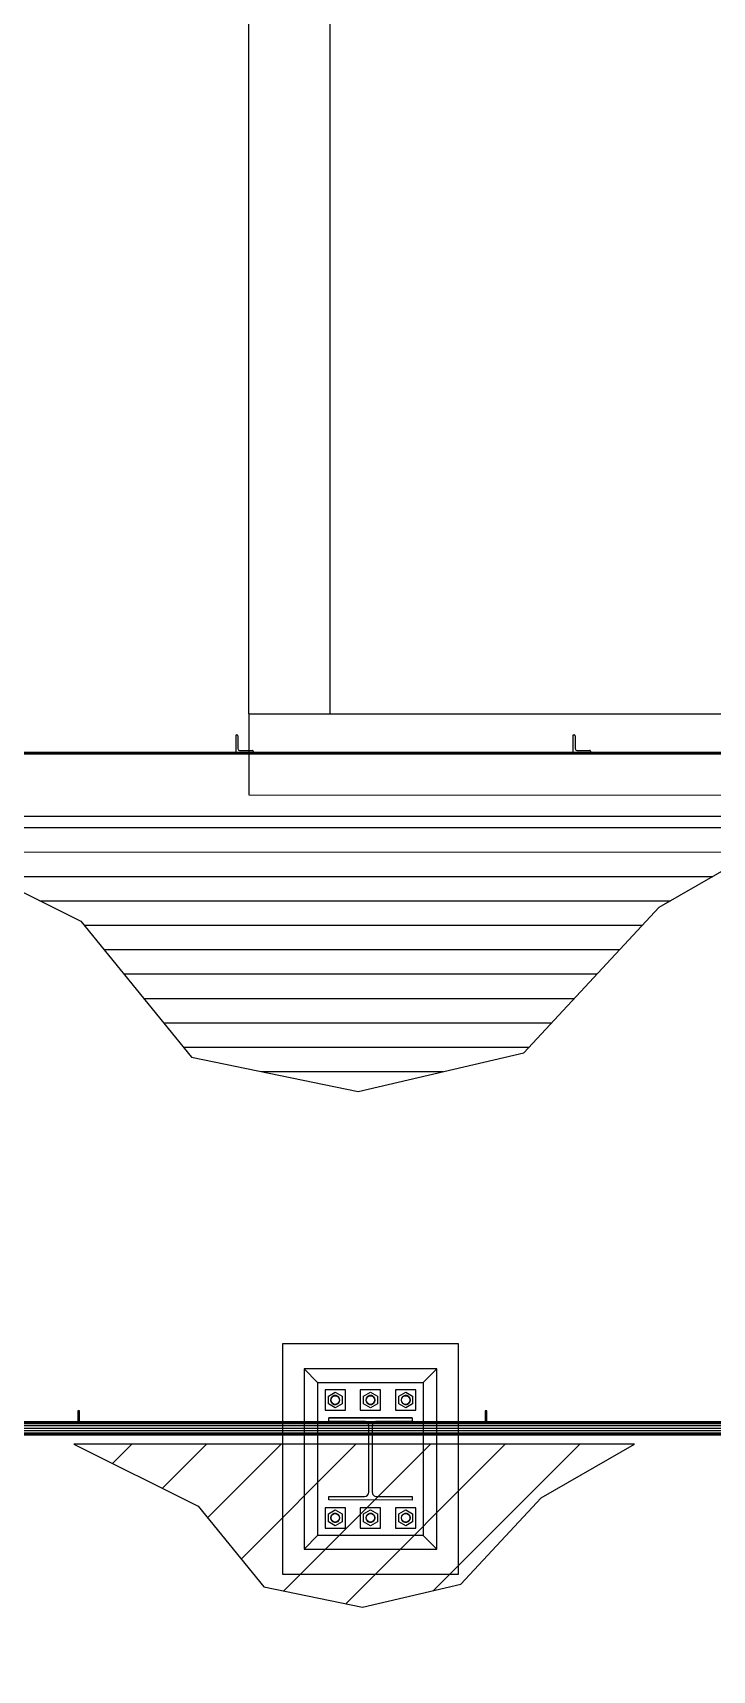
# Model space of a CAD drawing. Header units: metres. Extents: x 0 to 63075, y 0 to 44550.
# Drawn here: x 58935 to 59312, y 40929 to 41837 of the extents above; entities that cross this region are included whole.
import ezdxf

# ---------------------------------------------------------------- set-up
doc = ezdxf.new("R2010")
doc.units = ezdxf.units.M
doc.header["$LTSCALE"] = 75
for name, color, linetype in [('GSB', 7, 'Continuous'), ('ML6', 1, 'Continuous'), ('SDM', 7, 'Continuous'), ('SL1', 8, 'Continuous')]:
    doc.layers.add(name, color=color, linetype=linetype)
doc.styles.add('ROMANS', font='ROMANS.SHX')
doc.dimstyles.new('75___1-75', dxfattribs={"dimscale": 75, "dimtxt": 2.5, "dimasz": 2, "dimexe": 1.5, "dimexo": 1, "dimgap": 0.5, "dimtad": 1, "dimdec": 0, "dimzin": 12, "dimtxsty": 'ROMANS', "dimcen": 0, "dimclrd": 256, "dimclre": 256, "dimclrt": 3, "dimazin": 3, "dimtfac": 1, "dimtdec": 0, "dimtmove": 0, "dimatfit": 0, "dimfxl": 1, "dimlwd": -1, "dimlwe": -1, "dimarcsym": 0})

# ---------------------------------------------------------------- blocks, each defined once
blk = doc.blocks.new('A$C6bae614f')
at = {"layer": 'SL1'}
h = blk.add_hatch(dxfattribs=at)
h.set_pattern_fill('_USER', color=256, scale=90, angle=-0.00187, style=0, pattern_type=0)
h.set_pattern_definition([(359.99813, (326091.565, -18363.04), (0.00294, 90), [])])
h.paths.add_polyline_path([(409519.7, 50524), (406025.7, 50524.1), (406801.1, 50137.4), (407209.9, 49635.6), (407824.9, 49509.6), (408437.2, 49652.2), (408936.7, 50189.3)])
h = blk.add_hatch(dxfattribs=at)
h.set_pattern_fill('_USER', color=256, scale=195, angle=44.99813, style=0, pattern_type=0)
h.set_pattern_definition([(44.99813, (326091.56, -18363.04), (-137.8813, 137.89033), [])])
h.paths.add_polyline_path([(408845.6, 48207.6), (406774.7, 48207.7), (407234.3, 47978.4), (407476.6, 47681), (407841.2, 47606.4), (408204.1, 47690.9), (408500.1, 48009.2)])
for p, q in [((407722, 50903.2), (407722, 57339.8)), ((407422, 50903.2), (407422, 57064.3)), ((407422, 50903.2), (423070.6, 50902.6)), ((407422, 50903.2), (407422, 50603.2)), ((407374.1, 50825), (407377.3, 50825)), ((407374.1, 50761.5), (407374.1, 50825)), ((407380.5, 50821.9), (407380.5, 50774.2)), ((408619.3, 50825), (408622.5, 50825)), ((408619.3, 50761.5), (408619.3, 50825)), ((408625.7, 50821.8), (408625.7, 50774.2)), ((405177.2, 50761.6), (417819.6, 50761.2)), ((407386.8, 50767.9), (407434.5, 50767.9)), ((407437.6, 50764.7), (407437.6, 50761.5)), ((408632, 50767.8), (408679.7, 50767.8)), ((408682.8, 50764.7), (408682.8, 50761.5)), ((417819.6, 50753.2), (405159.6, 50753.6)), ((410275.2, 50754.9), (405165.8, 50755.1)), ((407422, 50603.2), (421470.6, 50602.7)), ((407545.5, 48578.2), (407545.5, 47728.2)), ((408195.5, 48578.1), (407545.5, 48578.2)), ((408195.5, 47728.1), (408195.5, 48578.1)), ((408115.5, 48485.6), (407625.5, 48485.7)), ((407675.5, 48435.7), (407625.5, 48485.7)), ((407625.5, 48485.7), (407625.5, 47820.7)), ((408115.5, 48485.6), (408065.5, 48435.6)), ((408115.5, 47820.6), (408115.5, 48485.6)), ((407675.5, 48435.7), (407675.5, 47870.7)), ((407675.5, 48435.7), (408065.5, 48435.6)), ((407703, 48408.2), (407703, 48333.2)), ((407778, 48408.1), (407703, 48408.2)), ((407778, 48333.1), (407778, 48408.1)), ((407833, 48408.1), (407833, 48333.1)), ((407908, 48408.1), (407833, 48408.1)), ((407908, 48333.1), (407908, 48408.1)), ((407963, 48408.1), (407963, 48333.1)), ((408038, 48408.1), (407963, 48408.1)), ((408038, 48333.1), (408038, 48408.1)), ((408065.5, 48435.6), (408065.5, 47870.6)), ((407715.1, 48385.3), (407740.5, 48400)), ((407715.1, 48356), (407715.1, 48385.3)), ((407740.5, 48341.3), (407715.1, 48356)), ((407725.5, 48377.9), (407723.9, 48370.6)), ((407723.9, 48370.6), (407725.5, 48363.4)), ((407730.1, 48383.7), (407725.5, 48377.9)), ((407725.5, 48363.4), (407730.1, 48357.6)), ((407736.8, 48386.9), (407730.1, 48383.7)), ((407730.1, 48357.6), (407736.8, 48354.4)), ((407744.2, 48386.9), (407736.8, 48386.9)), ((407736.8, 48354.4), (407744.2, 48354.4)), ((407740.5, 48400), (407766, 48385.3)), ((407766, 48356), (407740.5, 48341.3)), ((407750.9, 48383.7), (407744.2, 48386.9)), ((407744.2, 48354.4), (407750.9, 48357.6)), ((407755.5, 48377.9), (407750.9, 48383.7)), ((407750.9, 48357.6), (407755.5, 48363.4)), ((407757.2, 48370.6), (407755.5, 48377.9)), ((407755.5, 48363.4), (407757.2, 48370.6)), ((407766, 48385.3), (407766, 48356)), ((407845.1, 48385.3), (407870.5, 48400)), ((407845.1, 48356), (407845.1, 48385.3)), ((407870.5, 48341.3), (407845.1, 48356)), ((407855.5, 48377.9), (407853.9, 48370.6)), ((407853.9, 48370.6), (407855.5, 48363.4)), ((407860.1, 48383.7), (407855.5, 48377.9)), ((407855.5, 48363.4), (407860.1, 48357.6)), ((407866.8, 48386.9), (407860.1, 48383.7)), ((407860.1, 48357.6), (407866.8, 48354.4)), ((407874.2, 48386.9), (407866.8, 48386.9)), ((407866.8, 48354.4), (407874.2, 48354.4)), ((407870.5, 48400), (407896, 48385.3)), ((407896, 48356), (407870.5, 48341.3)), ((407880.9, 48383.7), (407874.2, 48386.9)), ((407874.2, 48354.4), (407880.9, 48357.6)), ((407885.5, 48377.9), (407880.9, 48383.7)), ((407880.9, 48357.6), (407885.5, 48363.4)), ((407887.2, 48370.6), (407885.5, 48377.9)), ((407885.5, 48363.4), (407887.2, 48370.6)), ((407896, 48385.3), (407896, 48356)), ((407975.1, 48385.3), (408000.5, 48400)), ((407975.1, 48356), (407975.1, 48385.3)), ((408000.5, 48341.3), (407975.1, 48356)), ((407985.5, 48377.9), (407983.9, 48370.6)), ((407983.9, 48370.6), (407985.5, 48363.4)), ((407990.1, 48383.7), (407985.5, 48377.9)), ((407985.5, 48363.4), (407990.1, 48357.6)), ((407996.8, 48386.9), (407990.1, 48383.7)), ((407990.1, 48357.6), (407996.8, 48354.4)), ((408004.2, 48386.9), (407996.8, 48386.9)), ((407996.8, 48354.4), (408004.2, 48354.4)), ((408000.5, 48400), (408026, 48385.3)), ((408026, 48356), (408000.5, 48341.3)), ((408010.9, 48383.7), (408004.2, 48386.9)), ((408004.2, 48354.4), (408010.9, 48357.6)), ((408015.5, 48377.9), (408010.9, 48383.7)), ((408010.9, 48357.6), (408015.5, 48363.4)), ((408017.2, 48370.6), (408015.5, 48377.9)), ((408015.5, 48363.4), (408017.2, 48370.6)), ((408026, 48385.3), (408026, 48356)), ((377937.3, 48284.9), (411365.7, 48283.8)), ((377942.2, 48290.2), (411365.7, 48289.1)), ((377948.1, 48292), (411365.7, 48290.9)), ((406789.7, 48330.2), (406789.6, 48291.1)), ((406796, 48330.2), (406789.7, 48330.2)), ((406796, 48291.1), (406796, 48330.2)), ((407703, 48333.2), (407778, 48333.1)), ((407716.5, 48304.7), (408024.5, 48304.6)), ((408024.5, 48304.6), (407716.5, 48304.7)), ((407716.5, 48291.1), (407716.5, 48304.7)), ((407848, 48291.5), (407716.5, 48291.6)), ((407849, 48291.5), (407716.5, 48291.6)), ((407833, 48333.1), (407908, 48333.1)), ((407849, 48291.5), (407849.5, 48291)), ((407892.1, 48291.5), (407891.6, 48291)), ((408024.5, 48291.5), (407892.1, 48291.5)), ((408024.5, 48291.5), (407893.1, 48291.5)), ((407963, 48333.1), (408038, 48333.1)), ((408024.5, 48304.6), (408024.5, 48291)), ((408300.5, 48330.1), (408294.2, 48330.1)), ((408294.2, 48330.1), (408294.2, 48291)), ((408300.5, 48291), (408300.5, 48330.1)), ((377932.9, 48267.6), (411365.7, 48266.5)), ((377934, 48277), (411365.7, 48275.9)), ((411365.7, 48257.2), (377934, 48258.3)), ((377937.3, 48250.4), (411058.5, 48249.3)), ((377942.2, 48245.1), (411052.9, 48244)), ((377948.1, 48243.2), (411051.7, 48242.1)), ((407864, 48030.7), (407864, 48275.5)), ((407877.1, 48275.5), (407877.1, 48030.7)), ((407716.5, 48014.8), (407848, 48014.7)), ((407716.5, 48001.7), (407716.5, 48014.8)), ((408024.5, 48001.6), (407716.5, 48001.7)), ((407893.1, 48014.7), (408024.5, 48014.7)), ((408024.5, 48014.7), (408024.5, 48001.6)), ((407703, 47973.2), (407703, 47898.2)), ((407778, 47973.1), (407703, 47973.2)), ((407715.1, 47950.3), (407740.5, 47965)), ((407715.1, 47921), (407715.1, 47950.3)), ((407740.5, 47906.3), (407715.1, 47921)), ((407725.5, 47942.9), (407723.8, 47935.6)), ((407723.8, 47935.6), (407725.5, 47928.4)), ((407730.1, 47948.7), (407725.5, 47942.9)), ((407725.5, 47928.4), (407730.1, 47922.6)), ((407736.8, 47951.9), (407730.1, 47948.7)), ((407730.1, 47922.6), (407736.8, 47919.4)), ((407744.2, 47951.9), (407736.8, 47951.9)), ((407736.8, 47919.4), (407744.2, 47919.4)), ((407740.5, 47965), (407765.9, 47950.3)), ((407765.9, 47921), (407740.5, 47906.3)), ((407750.9, 47948.7), (407744.2, 47951.9)), ((407744.2, 47919.4), (407750.9, 47922.6)), ((407755.5, 47942.9), (407750.9, 47948.7)), ((407750.9, 47922.6), (407755.5, 47928.4)), ((407757.2, 47935.6), (407755.5, 47942.9)), ((407755.5, 47928.4), (407757.2, 47935.6)), ((407765.9, 47950.3), (407765.9, 47921)), ((407778, 47898.1), (407778, 47973.1)), ((407833, 47973.1), (407833, 47898.1)), ((407908, 47973.1), (407833, 47973.1)), ((407845.1, 47950.3), (407870.5, 47965)), ((407845.1, 47921), (407845.1, 47950.3)), ((407870.5, 47906.3), (407845.1, 47921)), ((407855.5, 47942.9), (407853.8, 47935.6)), ((407853.8, 47935.6), (407855.5, 47928.4)), ((407860.1, 47948.7), (407855.5, 47942.9)), ((407855.5, 47928.4), (407860.1, 47922.6)), ((407866.8, 47951.9), (407860.1, 47948.7)), ((407860.1, 47922.6), (407866.8, 47919.4)), ((407874.2, 47951.9), (407866.8, 47951.9)), ((407866.8, 47919.4), (407874.2, 47919.4)), ((407870.5, 47965), (407895.9, 47950.3)), ((407895.9, 47921), (407870.5, 47906.3)), ((407880.9, 47948.7), (407874.2, 47951.9)), ((407874.2, 47919.4), (407880.9, 47922.6)), ((407885.5, 47942.9), (407880.9, 47948.7)), ((407880.9, 47922.6), (407885.5, 47928.4)), ((407887.2, 47935.6), (407885.5, 47942.9)), ((407885.5, 47928.4), (407887.2, 47935.6)), ((407895.9, 47950.3), (407895.9, 47921)), ((407908, 47898.1), (407908, 47973.1)), ((407963, 47973.1), (407963, 47898.1)), ((408038, 47973.1), (407963, 47973.1)), ((407975.1, 47950.3), (408000.5, 47965)), ((407975.1, 47921), (407975.1, 47950.3)), ((408000.5, 47906.3), (407975.1, 47921)), ((407985.5, 47942.9), (407983.8, 47935.6)), ((407983.8, 47935.6), (407985.5, 47928.4)), ((407990.1, 47948.7), (407985.5, 47942.9)), ((407985.5, 47928.4), (407990.1, 47922.6)), ((407996.8, 47951.9), (407990.1, 47948.7)), ((407990.1, 47922.6), (407996.8, 47919.4)), ((408004.2, 47951.9), (407996.8, 47951.9)), ((407996.8, 47919.4), (408004.2, 47919.4)), ((408000.5, 47965), (408025.9, 47950.3)), ((408025.9, 47921), (408000.5, 47906.3)), ((408010.9, 47948.7), (408004.2, 47951.9)), ((408004.2, 47919.4), (408010.9, 47922.6)), ((408015.5, 47942.9), (408010.9, 47948.7)), ((408010.9, 47922.6), (408015.5, 47928.4)), ((408017.2, 47935.6), (408015.5, 47942.9)), ((408015.5, 47928.4), (408017.2, 47935.6)), ((408025.9, 47950.3), (408025.9, 47921)), ((408038, 47898.1), (408038, 47973.1)), ((407675.5, 47870.7), (407625.5, 47820.7)), ((408065.5, 47870.6), (407675.5, 47870.7)), ((407703, 47898.2), (407778, 47898.1)), ((407833, 47898.1), (407908, 47898.1)), ((407963, 47898.1), (408038, 47898.1)), ((408115.5, 47820.6), (408065.5, 47870.6)), ((407625.5, 47820.7), (408115.5, 47820.6)), ((407545.5, 47728.2), (408195.5, 47728.1))]:
    blk.add_line(p, q, dxfattribs=at)
for points in [[(409519.7, 50524), (406025.7, 50524.1), (406801.1, 50137.4), (407209.9, 49635.6), (407824.9, 49509.6), (408437.2, 49652.2), (408936.7, 50189.3)], [(408845.6, 48207.6), (406774.7, 48207.7), (407234.3, 47978.4), (407476.6, 47681), (407841.2, 47606.4), (408204.1, 47690.9), (408500.1, 48009.2)]]:
    blk.add_lwpolyline(points, close=True, dxfattribs=at)
for centre in [(407740.5, 48370.6), (407870.5, 48370.6), (408000.5, 48370.6), (407740.5, 47935.6), (407870.5, 47935.6), (408000.5, 47935.6)]:
    blk.add_circle(centre, 16, dxfattribs=at)
for centre, radius, start, end in [((407377.3, 50821.9), 3.17, 359.99813, 89.99804), ((408622.5, 50821.8), 3.17, 359.99813, 89.99804), ((407386.8, 50774.2), 6.35, 179.99814, 269.99814), ((407434.5, 50764.7), 3.17, 359.99813, 89.99804), ((408632, 50774.2), 6.35, 179.99814, 269.99814), ((408679.7, 50764.7), 3.17, 359.99813, 89.99804), ((407848, 48275.5), 16, 359.99609, 89.9981), ((407848, 48275.5), 16, 75.63621, 89.99813), ((407893.1, 48275.5), 16, 89.9981, 179.99609), ((407893.1, 48275.5), 16, 89.99813, 104.36004), ((407848, 48030.7), 16, 269.9981, 359.99609), ((407893.1, 48030.7), 16, 179.99609, 269.9981)]:
    blk.add_arc(centre, radius, start, end, dxfattribs=at)
blk = doc.blocks.new('zw$15D4')
at = {"layer": 'ML6', "xscale": 0.2502808837766805, "yscale": 0.2502808837766805, "zscale": 0.2502808837766805}
blk.add_blockref('A$C6bae614f', (-85544.7, -3177.3), dxfattribs=at)

msp = doc.modelspace()

# ---------------------------------------------------------------- block references
at = {"layer": 'GSB', "xscale": 0.6000000000000068, "yscale": 0.6000000000000068, "zscale": 0.6000000000000068}
msp.add_blockref('zw$15D4', (49200, 35721.63), dxfattribs=at)

# ---------------------------------------------------------------- leaders
at = {"layer": 'SDM'}
msp.add_leader([(52766.71, 37891.88), (59453.13, 42438.72), (62243.43, 42438.72)], dimstyle='75___1-75', override={"dimtad": 0}, dxfattribs=at)

doc.saveas('drawing.dxf')
